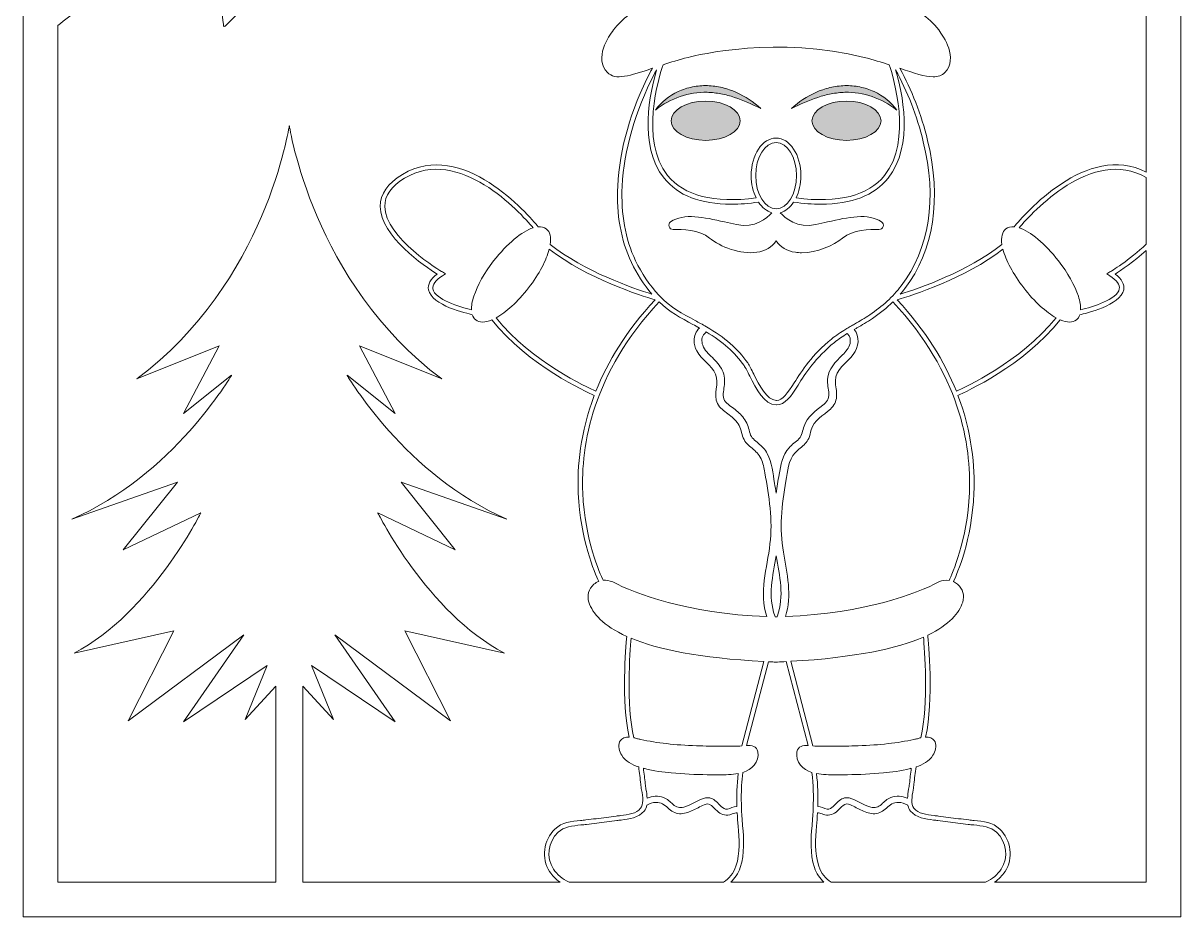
# Model space of a CAD drawing. Header units: centimetres. Extents: x 3.9 to 10, y -19.3 to -0.7.
# Drawn here: x 3.92 to 10.05, y -19.35 to -14.62 of the extents above; entities that cross this region are included whole.
import ezdxf

# ---------------------------------------------------------------- set-up
doc = ezdxf.new("R2010")
doc.units = ezdxf.units.CM
doc.header["$MEASUREMENT"] = 0
doc.layers.add('Layer 1', color=7, linetype='Continuous')

# ---------------------------------------------------------------- blocks, each defined once
blk = doc.blocks.new('block 2')
at = {"layer": 'Layer 1', "true_color": 0x71291b}
h = blk.add_hatch(color=26, dxfattribs=at)
h.dxf.hatch_style = 2
edge = h.paths.add_edge_path()
edge.add_spline(control_points=[(7.6775, -14.9819), (7.6775, -14.9819), (7.6589, -14.9754), (7.6589, -14.9754), (7.6467, -14.9707), (7.6338, -14.9678), (7.6211, -14.9641), (7.5954, -14.9582), (7.5691, -14.9544), (7.5425, -14.9535), (7.5159, -14.9533), (7.4893, -14.9553), (7.4632, -14.9605), (7.4372, -14.9661), (7.4117, -14.9739), (7.3878, -14.9853), (7.3402, -15.0077), (7.2971, -15.0403), (7.2675, -15.0826), (7.3076, -15.0508), (7.3521, -15.0272), (7.3983, -15.011), (7.4446, -14.9951), (7.4931, -14.9877), (7.5415, -14.9891), (7.5658, -14.9899), (7.5899, -14.9929), (7.614, -14.997), (7.638, -15.0018), (7.6619, -15.0079), (7.6854, -15.0158), (7.7326, -15.0312), (7.7784, -15.0521), (7.8245, -15.0747), (7.7868, -15.0398), (7.7431, -15.011), (7.6954, -14.9898), (7.6954, -14.9898), (7.6775, -14.9819), (7.6775, -14.9819)], knot_values=[0, 0, 0, 0, 1, 1, 1, 2, 2, 2, 3, 3, 3, 4, 4, 4, 5, 5, 5, 6, 6, 6, 7, 7, 7, 8, 8, 8, 9, 9, 9, 10, 10, 10, 11, 11, 11, 12, 12, 12, 13, 13, 13, 13], degree=3, periodic=1)
h = blk.add_hatch(color=26, dxfattribs=at)
h.dxf.hatch_style = 2
edge = h.paths.add_edge_path()
edge.add_spline(control_points=[(8.1973, -14.997), (8.2214, -14.9929), (8.2456, -14.9899), (8.2698, -14.9891), (8.3183, -14.9877), (8.3667, -14.9951), (8.4131, -15.011), (8.4593, -15.0272), (8.5038, -15.0508), (8.5439, -15.0826), (8.5142, -15.0403), (8.4711, -15.0077), (8.4235, -14.9853), (8.3997, -14.9739), (8.3741, -14.9661), (8.3482, -14.9605), (8.3221, -14.9553), (8.2954, -14.9533), (8.2688, -14.9535), (8.2423, -14.9544), (8.2159, -14.9582), (8.1902, -14.9641), (8.1776, -14.9678), (8.1647, -14.9707), (8.1524, -14.9754), (8.1524, -14.9754), (8.1339, -14.9819), (8.1339, -14.9819), (8.1339, -14.9819), (8.1159, -14.9898), (8.1159, -14.9898), (8.0682, -15.011), (8.0246, -15.0398), (7.9869, -15.0747), (8.0329, -15.0521), (8.0788, -15.0312), (8.1259, -15.0158), (8.1495, -15.0079), (8.1733, -15.0018), (8.1973, -14.997)], knot_values=[0, 0, 0, 0, 1, 1, 1, 2, 2, 2, 3, 3, 3, 4, 4, 4, 5, 5, 5, 6, 6, 6, 7, 7, 7, 8, 8, 8, 9, 9, 9, 10, 10, 10, 11, 11, 11, 12, 12, 12, 13, 13, 13, 13], degree=3, periodic=1)
h = blk.add_hatch(color=26, dxfattribs=at)
h.dxf.hatch_style = 2
edge = h.paths.add_edge_path()
edge.add_spline(control_points=[(7.5334, -15.0354), (7.4326, -15.0354), (7.3509, -15.0819), (7.3509, -15.1392), (7.3509, -15.1966), (7.4326, -15.2431), (7.5334, -15.2431), (7.6342, -15.2431), (7.7159, -15.1966), (7.7159, -15.1392), (7.7159, -15.0819), (7.6342, -15.0354), (7.5334, -15.0354)], knot_values=[0, 0, 0, 0, 1, 1, 1, 2, 2, 2, 3, 3, 3, 4, 4, 4, 4], degree=3, periodic=1)
h = blk.add_hatch(color=26, dxfattribs=at)
h.dxf.hatch_style = 2
edge = h.paths.add_edge_path()
edge.add_spline(control_points=[(8.4605, -15.1392), (8.4605, -15.0819), (8.3788, -15.0354), (8.278, -15.0354), (8.1772, -15.0354), (8.0954, -15.0819), (8.0954, -15.1392), (8.0954, -15.1966), (8.1772, -15.2431), (8.278, -15.2431), (8.3788, -15.2431), (8.4605, -15.1966), (8.4605, -15.1392)], knot_values=[0, 0, 0, 0, 1, 1, 1, 2, 2, 2, 3, 3, 3, 4, 4, 4, 4], degree=3, periodic=1)
at = {"layer": 'Layer 1', "lineweight": 0}
for points, knots in [([(8.3818, -1.0033), (8.3531, -0.9883), (8.3237, -0.9739), (8.2944, -0.9601), (7.8973, -0.7711), (7.4531, -0.6655), (6.985, -0.6655), (6.445, -0.6655), (5.9262, -0.8044), (5.4698, -1.0654), (5.4483, -1.0776), (5.4269, -1.0902), (5.4055, -1.1033), (5.195, -1.2303), (4.9986, -1.3838), (4.8203, -1.5622), (4.2424, -2.1401), (3.9239, -2.9089), (3.9239, -3.7266), (3.9239, -3.7266), (3.9239, -19.3495), (3.9239, -19.3495), (3.9239, -19.3495), (10.0461, -19.3495), (10.0461, -19.3495), (10.0461, -19.3495), (10.0461, -3.7266), (10.0461, -3.7266), (10.0461, -2.5418), (9.3694, -1.5117), (8.3818, -1.0033)], [0, 0, 0, 0, 1, 1, 1, 2, 2, 2, 3, 3, 3, 4, 4, 4, 5, 5, 5, 6, 6, 6, 7, 7, 7, 8, 8, 8, 9, 9, 9, 10, 10, 10, 10]), ([(5.403, -19.1659), (5.403, -19.1659), (5.403, -18.1304), (5.403, -18.1304), (5.403, -18.1304), (5.5655, -18.3059), (5.5655, -18.3059), (5.5655, -18.3059), (5.4485, -18.0198), (5.4485, -18.0198), (5.4485, -18.0198), (5.8906, -18.3189), (5.8906, -18.3189), (5.8906, -18.3189), (5.572, -17.8573), (5.572, -17.8573), (5.572, -17.8573), (6.1832, -18.3124), (6.1832, -18.3124), (6.1832, -18.3124), (5.9427, -17.8378), (5.9427, -17.8378), (5.9427, -17.8378), (6.4693, -17.9548), (6.4693, -17.9548), (6.0597, -17.7403), (5.7996, -17.2136), (5.7996, -17.2136), (5.7996, -17.2136), (6.2092, -17.4087), (6.2092, -17.4087), (6.2092, -17.4087), (5.9231, -17.0511), (5.9231, -17.0511), (5.9231, -17.0511), (6.4823, -17.2461), (6.4823, -17.2461), (5.9491, -17.0185), (5.6371, -16.4854), (5.6371, -16.4854), (5.6371, -16.4854), (5.8906, -16.6869), (5.8906, -16.6869), (5.8906, -16.6869), (5.7021, -16.3293), (5.7021, -16.3293), (5.7021, -16.3293), (6.1377, -16.5049), (6.1377, -16.5049), (5.455, -15.9977), (5.3315, -15.1655), (5.3315, -15.1655), (5.3315, -15.1655), (5.2079, -15.9977), (4.5252, -16.5049), (4.5252, -16.5049), (4.9609, -16.3293), (4.9609, -16.3293), (4.9609, -16.3293), (4.7723, -16.6869), (4.7723, -16.6869), (4.7723, -16.6869), (5.0259, -16.4854), (5.0259, -16.4854), (5.0259, -16.4854), (4.7138, -17.0185), (4.1806, -17.2461), (4.1806, -17.2461), (4.7398, -17.0511), (4.7398, -17.0511), (4.7398, -17.0511), (4.4537, -17.4087), (4.4537, -17.4087), (4.4537, -17.4087), (4.8633, -17.2136), (4.8633, -17.2136), (4.8633, -17.2136), (4.6032, -17.7403), (4.1936, -17.9548), (4.1936, -17.9548), (4.7203, -17.8378), (4.7203, -17.8378), (4.7203, -17.8378), (4.4797, -18.3124), (4.4797, -18.3124), (4.4797, -18.3124), (5.0909, -17.8573), (5.0909, -17.8573), (5.0909, -17.8573), (4.7723, -18.3189), (4.7723, -18.3189), (4.7723, -18.3189), (5.2144, -18.0198), (5.2144, -18.0198), (5.2144, -18.0198), (5.0974, -18.3059), (5.0974, -18.3059), (5.0974, -18.3059), (5.2599, -18.1304), (5.2599, -18.1304), (5.2599, -18.1304), (5.2599, -19.1659), (5.2599, -19.1659), (5.2599, -19.1659), (4.1075, -19.1659), (4.1075, -19.1659), (4.1075, -19.1659), (4.1075, -14.6355), (4.1075, -14.6355), (4.145, -14.6062), (4.1825, -14.5768), (4.2199, -14.5473), (4.223, -14.5452), (4.2266, -14.543), (4.2285, -14.5403), (4.2615, -14.518), (4.2933, -14.4895), (4.3186, -14.4645), (4.322, -14.462), (4.3247, -14.4587), (4.3278, -14.4559), (4.3721, -14.4156), (4.4076, -14.3679), (4.4378, -14.3163), (4.4662, -14.268), (4.5008, -14.2255), (4.5448, -14.1904), (4.6297, -14.1225), (4.6823, -14.0357), (4.7052, -13.9288), (4.73, -13.8138), (4.7608, -13.7008), (4.8067, -13.5923), (4.8559, -13.4765), (4.91, -13.364), (5.0111, -13.2824), (5.0319, -13.2656), (5.0515, -13.2473), (5.0713, -13.2295), (5.1523, -13.1592), (5.2284, -13.0825), (5.3189, -13.0239), (5.41, -12.9646), (5.5013, -12.9056), (5.593, -12.8469), (5.608, -12.8374), (5.623, -12.8277), (5.6379, -12.8182), (5.7204, -12.7653), (5.8005, -12.71), (5.8778, -12.651), (5.758, -12.8029), (5.6211, -12.9383), (5.4744, -13.0654), (5.461, -13.077), (5.4475, -13.089), (5.4341, -13.1003), (5.4335, -13.1241), (5.4316, -13.1479), (5.4286, -13.1718), (5.4078, -13.3292), (5.3592, -13.4795), (5.3079, -13.6293), (5.2843, -13.698), (5.2443, -13.7585), (5.2052, -13.82), (5.1645, -13.8838), (5.156, -13.9333), (5.2385, -13.9807), (5.2455, -13.9847), (5.248, -13.9877), (5.2455, -13.9966), (5.2351, -14.033), (5.2238, -14.0684), (5.2021, -14.1002), (5.1902, -14.1179), (5.1743, -14.1298), (5.152, -14.1317), (5.1309, -14.1335), (5.1098, -14.1363), (5.0888, -14.1378), (5.0295, -14.1424), (4.991, -14.1732), (4.9751, -14.2304), (4.9619, -14.2762), (4.9586, -14.323), (4.9583, -14.3704), (4.9583, -14.4037), (4.9595, -14.437), (4.9604, -14.4703), (4.968, -14.5232), (4.9754, -14.5757), (4.9836, -14.6286), (4.9842, -14.6338), (4.9812, -14.6442), (4.9931, -14.6396), (5.0374, -14.5938), (5.0814, -14.5473), (5.1254, -14.5012), (5.1435, -14.4831), (5.1853, -14.44), (5.2138, -14.4015), (5.2177, -14.3985), (5.2205, -14.3939), (5.2235, -14.3899), (5.262, -14.3438), (5.2902, -14.2915), (5.3128, -14.2359), (5.3339, -14.1839), (5.3617, -14.1372), (5.4002, -14.0959), (5.4744, -14.0168), (5.5139, -13.9229), (5.5212, -13.8138), (5.5291, -13.6968), (5.5435, -13.5804), (5.5738, -13.4664), (5.6055, -13.3448), (5.6431, -13.2256), (5.7314, -13.1302), (5.7495, -13.1107), (5.766, -13.0899), (5.7834, -13.0694), (5.8534, -12.9878), (5.9173, -12.9013), (5.9985, -12.8304), (6.0933, -12.7467), (6.1892, -12.6636), (6.2846, -12.5807), (6.4597, -12.4288), (6.622, -12.265), (6.7568, -12.0753), (6.8163, -11.9912), (6.8637, -11.9023), (6.8909, -11.8054), (6.9771, -11.7865), (7.0642, -11.7736), (7.1513, -11.7596), (7.1785, -11.7553), (7.206, -11.7507), (7.2332, -11.7461), (7.3661, -11.7247), (7.4994, -11.7027), (7.632, -11.6768), (7.9159, -11.6214), (8.1824, -11.5215), (8.4241, -11.3602), (8.4312, -11.3556), (8.437, -11.354), (8.4449, -11.3568), (8.5387, -11.3916), (8.6313, -11.3828), (8.7233, -11.3482), (8.7325, -11.3446), (8.7407, -11.3427), (8.7508, -11.3461), (8.8239, -11.369), (8.8984, -11.3809), (8.9739, -11.3892), (8.9452, -11.4338), (8.9079, -11.4723), (8.8596, -11.5023), (8.8135, -11.531), (8.767, -11.5579), (8.7187, -11.5823), (8.6842, -11.5994), (8.6656, -11.6257), (8.6692, -11.6661), (8.6705, -11.6792), (8.6854, -11.6942), (8.672, -11.7049), (8.6613, -11.7131), (8.6454, -11.715), (8.6316, -11.7189), (8.6231, -11.7214), (8.6142, -11.7232), (8.6057, -11.7247), (8.565, -11.7315), (8.5299, -11.7226), (8.5015, -11.6911), (8.4898, -11.6783), (8.4773, -11.6667), (8.4645, -11.6554), (8.4364, -11.6309), (8.4046, -11.6239), (8.3688, -11.6361), (8.3462, -11.6438), (8.3245, -11.6541), (8.304, -11.6664), (8.2212, -11.7156), (8.1598, -11.7868), (8.1033, -11.8632), (8.0913, -11.8794), (8.0929, -11.8815), (8.1136, -11.884), (8.157, -11.8895), (8.2001, -11.895), (8.2435, -11.9005), (8.3031, -11.9084), (8.3624, -11.9182), (8.4229, -11.9179), (8.5326, -11.9173), (8.6384, -11.8907), (8.7438, -11.8641), (8.8055, -11.8488), (8.855, -11.8127), (8.8929, -11.7614), (8.9125, -11.7348), (8.9321, -11.7082), (8.9489, -11.6804), (8.9816, -11.6269), (9.0173, -11.5768), (9.0574, -11.5301), (9.0949, -11.4854), (9.1362, -11.4442), (9.1817, -11.4069), (9.2358, -11.4115), (9.2899, -11.4173), (9.3434, -11.4268), (9.4247, -11.4408), (9.5032, -11.4634), (9.5741, -11.5075), (9.5827, -11.513), (9.59, -11.5169), (9.5854, -11.5298), (9.5527, -11.6205), (9.5023, -11.6972), (9.4189, -11.7492), (9.3727, -11.7779), (9.3263, -11.8048), (9.278, -11.8292), (9.2435, -11.8464), (9.2248, -11.8726), (9.2285, -11.913), (9.2297, -11.9261), (9.2447, -11.9411), (9.2312, -11.9518), (9.2205, -11.96), (9.2047, -11.9619), (9.1909, -11.9659), (9.1823, -11.9683), (9.1735, -11.9701), (9.1649, -11.9717), (9.1243, -11.9784), (9.0891, -11.9695), (9.0607, -11.938), (9.0491, -11.9252), (9.0366, -11.9136), (9.0237, -11.9023), (8.9956, -11.8778), (8.9638, -11.8708), (8.9281, -11.883), (8.9055, -11.8907), (8.8838, -11.9011), (8.8633, -11.9133), (8.7805, -11.9625), (8.719, -12.0337), (8.6625, -12.1101), (8.6506, -12.1263), (8.6521, -12.1284), (8.6729, -12.1309), (8.7163, -12.1364), (8.7594, -12.1419), (8.8028, -12.1474), (8.8624, -12.1553), (8.9217, -12.1651), (8.9822, -12.1648), (9.0919, -12.1642), (9.1976, -12.1376), (9.3031, -12.111), (9.3648, -12.0957), (9.4143, -12.0597), (9.4522, -12.0083), (9.4718, -11.9818), (9.4913, -11.9552), (9.5081, -11.9273), (9.5408, -11.8739), (9.5766, -11.8238), (9.6166, -11.777), (9.6759, -11.7067), (9.7444, -11.6447), (9.8241, -11.5933), (9.8398, -11.5833), (9.8524, -11.5706), (9.8625, -11.556), (9.8625, -11.556), (9.8625, -15.4116), (9.8625, -15.4116), (9.5505, -15.2486), (9.214, -15.6399), (9.1644, -15.7004), (9.1473, -15.6992), (9.1323, -15.7023), (9.121, -15.7111), (9.1008, -15.7267), (9.0943, -15.7558), (9.0998, -15.7934), (8.9184, -15.9372), (8.6627, -16.0253), (8.5617, -16.0568), (8.5703, -16.047), (8.5786, -16.0369), (8.5862, -16.0269), (8.7398, -15.8283), (8.7823, -15.5505), (8.707, -15.2443), (8.6728, -15.1042), (8.6229, -14.976), (8.5599, -14.8619), (8.5602, -14.8622), (8.5602, -14.8622), (8.5605, -14.8622), (8.6345, -14.8873), (8.6927, -14.9069), (8.7364, -14.9069), (8.7618, -14.9069), (8.7823, -14.9001), (8.7979, -14.8839), (8.8704, -14.8087), (8.7912, -14.693), (8.7655, -14.6594), (8.7389, -14.6251), (8.7077, -14.5957), (8.6725, -14.5713), (8.6725, -14.5713), (8.6752, -14.5716), (8.6752, -14.5716), (8.6829, -14.4538), (8.6263, -14.3504), (8.5715, -14.2507), (8.5587, -14.2271), (8.5452, -14.2029), (8.5336, -14.1794), (8.506, -14.1249), (8.4742, -14.0524), (8.473, -13.9756), (8.4721, -13.9138), (8.4932, -13.8554), (8.5299, -13.8193), (8.5587, -13.7912), (8.5954, -13.7771), (8.637, -13.7783), (8.7401, -13.7817), (8.8677, -13.786), (8.9466, -13.693), (8.9475, -13.6923), (8.9478, -13.6914), (8.9487, -13.6905), (8.9707, -13.708), (8.9983, -13.7187), (9.0286, -13.7187), (9.0995, -13.7187), (9.1571, -13.6611), (9.1571, -13.5902), (9.1571, -13.5195), (9.0995, -13.462), (9.0286, -13.462), (8.9576, -13.462), (8.9001, -13.5195), (8.9001, -13.5902), (8.9001, -13.6009), (8.9016, -13.611), (8.9041, -13.6208), (8.7156, -13.6722), (8.5452, -13.5498), (8.395, -13.4418), (8.369, -13.4231), (8.3448, -13.4057), (8.32, -13.3889), (8.1028, -13.2402), (7.871, -13.1227), (7.644, -13.2714), (7.3952, -13.4342), (7.3007, -13.7658), (7.2652, -14.0154), (7.2297, -14.265), (7.2444, -14.4844), (7.2469, -14.5168), (7.2408, -14.519), (7.2346, -14.5211), (7.2285, -14.5235), (7.1542, -14.5529), (7.0927, -14.5985), (7.0459, -14.6594), (7.0199, -14.693), (6.9413, -14.8087), (7.0134, -14.8839), (7.0557, -14.928), (7.1334, -14.902), (7.2508, -14.8622), (7.2508, -14.8622), (7.2512, -14.8622), (7.2515, -14.8619), (7.2478, -14.8683), (7.2447, -14.8744), (7.2417, -14.8809), (7.1373, -15.0815), (7.0774, -15.2905), (7.0679, -15.4848), (7.0606, -15.6343), (7.085, -15.7705), (7.1407, -15.8895), (7.1689, -15.9491), (7.2056, -16.0051), (7.2493, -16.0565), (7.1478, -16.0253), (6.8923, -15.9369), (6.7112, -15.7934), (6.717, -15.7558), (6.7106, -15.7267), (6.6904, -15.7111), (6.6791, -15.7023), (6.6641, -15.6992), (6.6473, -15.7004), (6.5965, -15.6383), (6.2465, -15.2318), (5.9293, -15.423), (5.8512, -15.4695), (5.8121, -15.5267), (5.8124, -15.5921), (5.8133, -15.7515), (6.0489, -15.91), (6.1131, -15.9501), (6.0776, -15.9776), (6.0623, -16.0054), (6.0675, -16.0336), (6.0831, -16.1156), (6.2731, -16.1593), (6.2991, -16.1651), (6.3028, -16.1767), (6.3089, -16.1862), (6.3175, -16.193), (6.3273, -16.2006), (6.3395, -16.2043), (6.3533, -16.2043), (6.368, -16.2043), (6.3848, -16.2), (6.4028, -16.1924), (6.5962, -16.4346), (6.9036, -16.5744), (6.9443, -16.5919), (6.8697, -16.7886), (6.8535, -16.9682), (6.8596, -17.1092), (6.87, -17.3536), (6.9465, -17.5314), (6.9676, -17.5754), (6.9587, -17.5791), (6.9501, -17.5843), (6.9422, -17.591), (6.9146, -17.6149), (6.9042, -17.651), (6.9156, -17.6856), (6.9351, -17.7443), (6.9896, -17.8098), (7.1156, -17.8664), (7.1104, -17.9245), (7.0866, -18.2102), (7.1282, -18.3993), (7.1266, -18.3993), (7.1254, -18.399), (7.1236, -18.399), (7.1205, -18.399), (7.1178, -18.3993), (7.115, -18.3996), (7.0927, -18.4023), (7.0826, -18.414), (7.078, -18.4234), (7.0676, -18.4458), (7.0777, -18.4761), (7.0896, -18.495), (7.1098, -18.5281), (7.1432, -18.5449), (7.179, -18.5565), (7.1829, -18.5868), (7.1869, -18.6177), (7.19, -18.648), (7.1906, -18.6575), (7.1924, -18.6676), (7.1943, -18.6786), (7.1973, -18.6963), (7.201, -18.7168), (7.2007, -18.7349), (7.2004, -18.7508), (7.1976, -18.7652), (7.1894, -18.7753), (7.167, -18.8034), (7.1224, -18.8089), (7.0832, -18.8138), (7.0749, -18.8147), (7.0673, -18.8156), (7.0599, -18.8169), (7.0251, -18.8221), (6.9893, -18.8264), (6.9544, -18.8303), (6.9364, -18.8325), (6.9183, -18.8346), (6.9, -18.8371), (6.8908, -18.8383), (6.8813, -18.8389), (6.8715, -18.8398), (6.8235, -18.8447), (6.7736, -18.8496), (6.7363, -18.8851), (6.6748, -18.9438), (6.6626, -19.0405), (6.7081, -19.1099), (6.7222, -19.1317), (6.7406, -19.1503), (6.7629, -19.1659), (6.7629, -19.1659), (5.403, -19.1659), (5.403, -19.1659)], [0, 0, 0, 0, 1, 1, 1, 2, 2, 2, 3, 3, 3, 4, 4, 4, 5, 5, 5, 6, 6, 6, 7, 7, 7, 8, 8, 8, 9, 9, 9, 10, 10, 10, 11, 11, 11, 12, 12, 12, 13, 13, 13, 14, 14, 14, 15, 15, 15, 16, 16, 16, 17, 17, 17, 18, 18, 18, 19, 19, 19, 20, 20, 20, 21, 21, 21, 22, 22, 22, 23, 23, 23, 24, 24, 24, 25, 25, 25, 26, 26, 26, 27, 27, 27, 28, 28, 28, 29, 29, 29, 30, 30, 30, 31, 31, 31, 32, 32, 32, 33, 33, 33, 34, 34, 34, 35, 35, 35, 36, 36, 36, 37, 37, 37, 38, 38, 38, 39, 39, 39, 40, 40, 40, 41, 41, 41, 42, 42, 42, 43, 43, 43, 44, 44, 44, 45, 45, 45, 46, 46, 46, 47, 47, 47, 48, 48, 48, 49, 49, 49, 50, 50, 50, 51, 51, 51, 52, 52, 52, 53, 53, 53, 54, 54, 54, 55, 55, 55, 56, 56, 56, 57, 57, 57, 58, 58, 58, 59, 59, 59, 60, 60, 60, 61, 61, 61, 62, 62, 62, 63, 63, 63, 64, 64, 64, 65, 65, 65, 66, 66, 66, 67, 67, 67, 68, 68, 68, 69, 69, 69, 70, 70, 70, 71, 71, 71, 72, 72, 72, 73, 73, 73, 74, 74, 74, 75, 75, 75, 76, 76, 76, 77, 77, 77, 78, 78, 78, 79, 79, 79, 80, 80, 80, 81, 81, 81, 82, 82, 82, 83, 83, 83, 84, 84, 84, 85, 85, 85, 86, 86, 86, 87, 87, 87, 88, 88, 88, 89, 89, 89, 90, 90, 90, 91, 91, 91, 92, 92, 92, 93, 93, 93, 94, 94, 94, 95, 95, 95, 96, 96, 96, 97, 97, 97, 98, 98, 98, 99, 99, 99, 100, 100, 100, 101, 101, 101, 102, 102, 102, 103, 103, 103, 104, 104, 104, 105, 105, 105, 106, 106, 106, 107, 107, 107, 108, 108, 108, 109, 109, 109, 110, 110, 110, 111, 111, 111, 112, 112, 112, 113, 113, 113, 114, 114, 114, 115, 115, 115, 116, 116, 116, 117, 117, 117, 118, 118, 118, 119, 119, 119, 120, 120, 120, 121, 121, 121, 122, 122, 122, 123, 123, 123, 124, 124, 124, 125, 125, 125, 126, 126, 126, 127, 127, 127, 128, 128, 128, 129, 129, 129, 130, 130, 130, 131, 131, 131, 132, 132, 132, 133, 133, 133, 134, 134, 134, 135, 135, 135, 136, 136, 136, 137, 137, 137, 138, 138, 138, 139, 139, 139, 140, 140, 140, 141, 141, 141, 142, 142, 142, 143, 143, 143, 144, 144, 144, 145, 145, 145, 146, 146, 146, 147, 147, 147, 148, 148, 148, 149, 149, 149, 150, 150, 150, 151, 151, 151, 152, 152, 152, 153, 153, 153, 154, 154, 154, 155, 155, 155, 156, 156, 156, 157, 157, 157, 158, 158, 158, 159, 159, 159, 160, 160, 160, 161, 161, 161, 162, 162, 162, 163, 163, 163, 164, 164, 164, 165, 165, 165, 166, 166, 166, 167, 167, 167, 168, 168, 168, 169, 169, 169, 170, 170, 170, 171, 171, 171, 172, 172, 172, 173, 173, 173, 174, 174, 174, 175, 175, 175, 176, 176, 176, 177, 177, 177, 178, 178, 178, 179, 179, 179, 180, 180, 180, 181, 181, 181, 182, 182, 182, 183, 183, 183, 184, 184, 184, 185, 185, 185, 186, 186, 186, 187, 187, 187, 188, 188, 188, 189, 189, 189, 190, 190, 190, 191, 191, 191, 192, 192, 192, 193, 193, 193, 194, 194, 194, 195, 195, 195, 196, 196, 196, 197, 197, 197, 198, 198, 198, 199, 199, 199, 200, 200, 200, 201, 201, 201, 202, 202, 202, 203, 203, 203, 204, 204, 204, 204]), ([(8.0371, -15.4297), (8.0371, -15.3202), (7.978, -15.2308), (7.9058, -15.2308), (7.833, -15.2308), (7.774, -15.3202), (7.774, -15.4297), (7.774, -15.4737), (7.7841, -15.5147), (7.8, -15.5478), (7.5764, -15.5765), (7.4188, -15.5365), (7.3319, -15.4282), (7.1835, -15.2425), (7.2854, -14.9093), (7.3078, -14.8432), (7.3478, -14.8301), (7.3919, -14.8166), (7.4399, -14.8044), (7.4873, -14.7921), (7.9184, -14.6887), (8.3718, -14.8044), (8.4195, -14.8166), (8.4635, -14.8301), (8.5036, -14.8432), (8.5262, -14.9093), (8.6278, -15.2425), (8.4794, -15.4282), (8.3926, -15.5365), (8.235, -15.5765), (8.0111, -15.5478), (8.0276, -15.5147), (8.0371, -15.4737), (8.0371, -15.4297)], [0, 0, 0, 0, 1, 1, 1, 2, 2, 2, 3, 3, 3, 4, 4, 4, 5, 5, 5, 6, 6, 6, 7, 7, 7, 8, 8, 8, 9, 9, 9, 10, 10, 10, 11, 11, 11, 11]), ([(7.2738, -14.8702), (7.2401, -14.9821), (7.1738, -15.2682), (7.3133, -15.4428), (7.3867, -15.5346), (7.506, -15.5808), (7.6684, -15.5808), (7.7131, -15.5808), (7.7614, -15.5771), (7.8128, -15.5701), (7.8318, -15.5986), (7.8563, -15.6184), (7.8835, -15.6255), (7.8572, -15.6555), (7.7945, -15.7093), (7.6957, -15.6885), (7.6749, -15.6842), (7.6537, -15.6796), (7.6329, -15.6747), (7.5231, -15.6496), (7.4194, -15.6258), (7.3481, -15.6741), (7.3396, -15.6796), (7.3362, -15.69), (7.3396, -15.6995), (7.3426, -15.709), (7.3515, -15.7148), (7.3613, -15.7145), (7.4096, -15.7121), (7.499, -15.7145), (7.5534, -15.7595), (7.61, -15.8057), (7.7168, -15.8479), (7.8037, -15.835), (7.8483, -15.8283), (7.8829, -15.8081), (7.9058, -15.7751), (7.9285, -15.8081), (7.963, -15.8283), (8.0074, -15.835), (8.0184, -15.8366), (8.0294, -15.8372), (8.0407, -15.8372), (8.1203, -15.8372), (8.2084, -15.7999), (8.2576, -15.7595), (8.3124, -15.7145), (8.4014, -15.7121), (8.4498, -15.7145), (8.4602, -15.7145), (8.4687, -15.709), (8.4721, -15.6995), (8.4751, -15.69), (8.4715, -15.6796), (8.4632, -15.6741), (8.3919, -15.6258), (8.2882, -15.6496), (8.1781, -15.6747), (8.1576, -15.6796), (8.1365, -15.6842), (8.1157, -15.6885), (8.0169, -15.7093), (7.9542, -15.6555), (7.9276, -15.6255), (7.9551, -15.6184), (7.9799, -15.5986), (7.9985, -15.5701), (8.0499, -15.5771), (8.0983, -15.5808), (8.1429, -15.5808), (8.3054, -15.5808), (8.4247, -15.5346), (8.4978, -15.4428), (8.6373, -15.2685), (8.5715, -14.983), (8.5376, -14.8705), (8.5997, -14.9824), (8.6504, -15.1128), (8.6841, -15.2501), (8.7578, -15.549), (8.7162, -15.8197), (8.5675, -16.0122), (8.5232, -16.07), (8.4672, -16.1214), (8.4014, -16.1657), (8.3751, -16.1832), (8.3476, -16.1991), (8.3207, -16.2147), (8.3133, -16.219), (8.3057, -16.2233), (8.298, -16.2278), (8.2901, -16.2324), (8.2821, -16.237), (8.2742, -16.2419), (8.2485, -16.2575), (8.2228, -16.2743), (8.1989, -16.2936), (8.0964, -16.3759), (8.0417, -16.4619), (8.0016, -16.5246), (7.9655, -16.5809), (7.9416, -16.6182), (7.9071, -16.6182), (7.9071, -16.6182), (7.9058, -16.6182), (7.9058, -16.6182), (7.8566, -16.617), (7.8168, -16.5371), (7.7874, -16.479), (7.7755, -16.4551), (7.7654, -16.4346), (7.7556, -16.4203), (7.7039, -16.3459), (7.6329, -16.2832), (7.5372, -16.2288), (7.5167, -16.2171), (7.4965, -16.2064), (7.4769, -16.1957), (7.4105, -16.1599), (7.3478, -16.126), (7.2931, -16.0697), (7.2931, -16.0697), (7.2931, -16.0694), (7.2931, -16.0694), (7.2909, -16.0672), (7.2885, -16.0651), (7.2863, -16.0626), (7.2352, -16.0073), (7.1936, -15.9458), (7.1624, -15.8794), (7.1083, -15.7641), (7.0844, -15.6319), (7.0915, -15.486), (7.1009, -15.2951), (7.16, -15.0895), (7.2625, -14.8916), (7.2661, -14.8845), (7.2701, -14.8772), (7.2738, -14.8702)], [0, 0, 0, 0, 1, 1, 1, 2, 2, 2, 3, 3, 3, 4, 4, 4, 5, 5, 5, 6, 6, 6, 7, 7, 7, 8, 8, 8, 9, 9, 9, 10, 10, 10, 11, 11, 11, 12, 12, 12, 13, 13, 13, 14, 14, 14, 15, 15, 15, 16, 16, 16, 17, 17, 17, 18, 18, 18, 19, 19, 19, 20, 20, 20, 21, 21, 21, 22, 22, 22, 23, 23, 23, 24, 24, 24, 25, 25, 25, 26, 26, 26, 27, 27, 27, 28, 28, 28, 29, 29, 29, 30, 30, 30, 31, 31, 31, 32, 32, 32, 33, 33, 33, 34, 34, 34, 35, 35, 35, 36, 36, 36, 37, 37, 37, 38, 38, 38, 39, 39, 39, 40, 40, 40, 41, 41, 41, 42, 42, 42, 43, 43, 43, 44, 44, 44, 45, 45, 45, 46, 46, 46, 46]), ([(7.6775, -14.9819), (7.6775, -14.9819), (7.6589, -14.9754), (7.6589, -14.9754), (7.6467, -14.9707), (7.6338, -14.9678), (7.6211, -14.9641), (7.5954, -14.9582), (7.5691, -14.9544), (7.5425, -14.9535), (7.5159, -14.9533), (7.4893, -14.9553), (7.4632, -14.9605), (7.4372, -14.9661), (7.4117, -14.9739), (7.3878, -14.9853), (7.3402, -15.0077), (7.2971, -15.0403), (7.2675, -15.0826), (7.3076, -15.0508), (7.3521, -15.0272), (7.3983, -15.011), (7.4446, -14.9951), (7.4931, -14.9877), (7.5415, -14.9891), (7.5658, -14.9899), (7.5899, -14.9929), (7.614, -14.997), (7.638, -15.0018), (7.6619, -15.0079), (7.6854, -15.0158), (7.7326, -15.0312), (7.7784, -15.0521), (7.8245, -15.0747), (7.7868, -15.0398), (7.7431, -15.011), (7.6954, -14.9898), (7.6954, -14.9898), (7.6775, -14.9819), (7.6775, -14.9819)], [0, 0, 0, 0, 1, 1, 1, 2, 2, 2, 3, 3, 3, 4, 4, 4, 5, 5, 5, 6, 6, 6, 7, 7, 7, 8, 8, 8, 9, 9, 9, 10, 10, 10, 11, 11, 11, 12, 12, 12, 13, 13, 13, 13]), ([(8.1973, -14.997), (8.2214, -14.9929), (8.2456, -14.9899), (8.2698, -14.9891), (8.3183, -14.9877), (8.3667, -14.9951), (8.4131, -15.011), (8.4593, -15.0272), (8.5038, -15.0508), (8.5439, -15.0826), (8.5142, -15.0403), (8.4711, -15.0077), (8.4235, -14.9853), (8.3997, -14.9739), (8.3741, -14.9661), (8.3482, -14.9605), (8.3221, -14.9553), (8.2954, -14.9533), (8.2688, -14.9535), (8.2423, -14.9544), (8.2159, -14.9582), (8.1902, -14.9641), (8.1776, -14.9678), (8.1647, -14.9707), (8.1524, -14.9754), (8.1524, -14.9754), (8.1339, -14.9819), (8.1339, -14.9819), (8.1339, -14.9819), (8.1159, -14.9898), (8.1159, -14.9898), (8.0682, -15.011), (8.0246, -15.0398), (7.9869, -15.0747), (8.0329, -15.0521), (8.0788, -15.0312), (8.1259, -15.0158), (8.1495, -15.0079), (8.1733, -15.0018), (8.1973, -14.997)], [0, 0, 0, 0, 1, 1, 1, 2, 2, 2, 3, 3, 3, 4, 4, 4, 5, 5, 5, 6, 6, 6, 7, 7, 7, 8, 8, 8, 9, 9, 9, 10, 10, 10, 11, 11, 11, 12, 12, 12, 13, 13, 13, 13]), ([(7.5334, -15.0354), (7.4326, -15.0354), (7.3509, -15.0819), (7.3509, -15.1392), (7.3509, -15.1966), (7.4326, -15.2431), (7.5334, -15.2431), (7.6342, -15.2431), (7.7159, -15.1966), (7.7159, -15.1392), (7.7159, -15.0819), (7.6342, -15.0354), (7.5334, -15.0354)], [0, 0, 0, 0, 1, 1, 1, 2, 2, 2, 3, 3, 3, 4, 4, 4, 4]), ([(8.4605, -15.1392), (8.4605, -15.0819), (8.3788, -15.0354), (8.278, -15.0354), (8.1772, -15.0354), (8.0954, -15.0819), (8.0954, -15.1392), (8.0954, -15.1966), (8.1772, -15.2431), (8.278, -15.2431), (8.3788, -15.2431), (8.4605, -15.1966), (8.4605, -15.1392)], [0, 0, 0, 0, 1, 1, 1, 2, 2, 2, 3, 3, 3, 4, 4, 4, 4]), ([(6.1407, -15.9391), (6.1376, -15.9375), (5.8372, -15.7592), (5.836, -15.5921), (5.8356, -15.5352), (5.8711, -15.4854), (5.9412, -15.4431), (6.2291, -15.27), (6.5509, -15.623), (6.6206, -15.7059), (6.5616, -15.7249), (6.4839, -15.7882), (6.412, -15.8809), (6.3631, -15.9436), (6.326, -16.0097), (6.3074, -16.0669), (6.2982, -16.0948), (6.2942, -16.1192), (6.2951, -16.1397), (6.2333, -16.1251), (6.1012, -16.0831), (6.0908, -16.029), (6.0868, -16.0076), (6.1036, -15.984), (6.1413, -15.9592), (6.1413, -15.9592), (6.1572, -15.9488), (6.1572, -15.9488), (6.1572, -15.9488), (6.1407, -15.9391), (6.1407, -15.9391)], [0, 0, 0, 0, 1, 1, 1, 2, 2, 2, 3, 3, 3, 4, 4, 4, 5, 5, 5, 6, 6, 6, 7, 7, 7, 8, 8, 8, 9, 9, 9, 10, 10, 10, 10]), ([(7.9058, -15.6047), (7.8462, -15.6047), (7.7978, -15.5261), (7.7978, -15.4297), (7.7978, -15.3333), (7.8462, -15.2547), (7.9058, -15.2547), (7.9652, -15.2547), (8.0135, -15.3333), (8.0135, -15.4297), (8.0135, -15.5261), (7.9652, -15.6047), (7.9058, -15.6047)], [0, 0, 0, 0, 1, 1, 1, 2, 2, 2, 3, 3, 3, 4, 4, 4, 4]), ([(9.6701, -15.9592), (9.7074, -15.984), (9.7245, -16.0076), (9.7206, -16.029), (9.7105, -16.0831), (9.578, -16.1251), (9.5162, -16.1397), (9.5171, -16.1192), (9.5128, -16.0948), (9.504, -16.0669), (9.4853, -16.0097), (9.448, -15.9436), (9.3993, -15.8809), (9.3278, -15.7882), (9.2497, -15.7249), (9.1907, -15.7059), (9.2598, -15.6236), (9.5765, -15.2761), (9.8625, -15.4389), (9.8625, -15.4389), (9.8625, -15.7919), (9.8625, -15.7919), (9.7765, -15.8763), (9.6722, -15.9381), (9.6707, -15.9391), (9.6707, -15.9391), (9.6542, -15.9488), (9.6542, -15.9488), (9.6542, -15.9488), (9.6701, -15.9592), (9.6701, -15.9592)], [0, 0, 0, 0, 1, 1, 1, 2, 2, 2, 3, 3, 3, 4, 4, 4, 5, 5, 5, 6, 6, 6, 7, 7, 7, 8, 8, 8, 9, 9, 9, 10, 10, 10, 10]), ([(6.5962, -16.0232), (6.6531, -15.9498), (6.691, -15.8773), (6.706, -15.8191), (6.9061, -15.9736), (7.1872, -16.0633), (7.2658, -16.0865), (7.1132, -16.2505), (7.0147, -16.4148), (6.9529, -16.5696), (6.911, -16.5515), (6.6133, -16.416), (6.4249, -16.1816), (6.4775, -16.1526), (6.5387, -16.0975), (6.5962, -16.0232)], [0, 0, 0, 0, 1, 1, 1, 2, 2, 2, 3, 3, 3, 4, 4, 4, 5, 5, 5, 5]), ([(8.5455, -16.0865), (8.6241, -16.0633), (8.9056, -15.9736), (9.1054, -15.8191), (9.1203, -15.8773), (9.1583, -15.9498), (9.2152, -16.0232), (9.2727, -16.0975), (9.3339, -16.1526), (9.3865, -16.1816), (9.1977, -16.4157), (8.9004, -16.5515), (8.8588, -16.5696), (8.7967, -16.4148), (8.6982, -16.2505), (8.5455, -16.0865)], [0, 0, 0, 0, 1, 1, 1, 2, 2, 2, 3, 3, 3, 4, 4, 4, 5, 5, 5, 5]), ([(9.8625, -19.1659), (9.8625, -19.1659), (9.0613, -19.1659), (9.0613, -19.1659), (9.0836, -19.1503), (9.102, -19.1317), (9.1164, -19.1099), (9.1616, -19.0405), (9.1497, -18.9438), (9.0882, -18.8851), (9.0509, -18.8496), (9.001, -18.8447), (8.953, -18.8398), (8.9432, -18.8389), (8.9337, -18.8383), (8.9246, -18.8371), (8.9062, -18.8346), (8.8881, -18.8325), (8.8701, -18.8303), (8.8352, -18.8264), (8.7994, -18.8221), (8.7642, -18.8169), (8.7572, -18.8156), (8.7496, -18.8147), (8.7413, -18.8138), (8.7021, -18.8089), (8.6575, -18.8034), (8.6348, -18.7753), (8.6174, -18.7529), (8.6244, -18.7116), (8.6303, -18.6786), (8.6321, -18.6676), (8.6339, -18.6575), (8.6345, -18.648), (8.6376, -18.6177), (8.6416, -18.5868), (8.6456, -18.5565), (8.6813, -18.5449), (8.7144, -18.5281), (8.7349, -18.495), (8.7468, -18.4761), (8.7569, -18.4458), (8.7462, -18.4234), (8.7416, -18.414), (8.7318, -18.4023), (8.7095, -18.3996), (8.7067, -18.3993), (8.704, -18.399), (8.7009, -18.399), (8.6994, -18.399), (8.6979, -18.3993), (8.6963, -18.3993), (8.7401, -18.2004), (8.7116, -17.8948), (8.708, -17.859), (8.8233, -17.8046), (8.8741, -17.7419), (8.8924, -17.6856), (8.9041, -17.651), (8.8937, -17.6149), (8.8658, -17.591), (8.8588, -17.5849), (8.8511, -17.58), (8.8435, -17.5767), (8.8637, -17.5341), (8.9414, -17.3552), (8.9518, -17.1092), (8.9576, -16.9682), (8.9417, -16.7886), (8.867, -16.5919), (8.9074, -16.5744), (9.2152, -16.4346), (9.4082, -16.1924), (9.4263, -16.2), (9.4434, -16.2043), (9.4581, -16.2043), (9.4718, -16.2043), (9.4841, -16.2006), (9.4939, -16.193), (9.5027, -16.1862), (9.5086, -16.1767), (9.5122, -16.1651), (9.5382, -16.1596), (9.7282, -16.1156), (9.7438, -16.0336), (9.749, -16.0054), (9.734, -15.9776), (9.6982, -15.9501), (9.7288, -15.9311), (9.798, -15.8852), (9.8625, -15.8249), (9.8625, -15.8249), (9.8625, -19.1659), (9.8625, -19.1659)], [0, 0, 0, 0, 1, 1, 1, 2, 2, 2, 3, 3, 3, 4, 4, 4, 5, 5, 5, 6, 6, 6, 7, 7, 7, 8, 8, 8, 9, 9, 9, 10, 10, 10, 11, 11, 11, 12, 12, 12, 13, 13, 13, 14, 14, 14, 15, 15, 15, 16, 16, 16, 17, 17, 17, 18, 18, 18, 19, 19, 19, 20, 20, 20, 21, 21, 21, 22, 22, 22, 23, 23, 23, 24, 24, 24, 25, 25, 25, 26, 26, 26, 27, 27, 27, 28, 28, 28, 29, 29, 29, 30, 30, 30, 31, 31, 31, 31]), ([(7.8569, -17.762), (7.8569, -17.762), (7.8566, -17.762), (7.8566, -17.762), (7.4286, -17.744), (7.1637, -17.6406), (7.0416, -17.5785), (7.0251, -17.5705), (7.0076, -17.5675), (6.9908, -17.5693), (6.9746, -17.5354), (6.8938, -17.3567), (6.8831, -17.1074), (6.8727, -16.8541), (6.9348, -16.4741), (7.2876, -16.0978), (7.3417, -16.1498), (7.402, -16.1826), (7.4659, -16.2165), (7.4772, -16.2226), (7.4889, -16.2291), (7.5008, -16.2355), (7.4809, -16.2532), (7.472, -16.2774), (7.472, -16.3025), (7.472, -16.3208), (7.4769, -16.3398), (7.4861, -16.3569), (7.5109, -16.4041), (7.5638, -16.431), (7.5855, -16.4799), (7.6076, -16.5298), (7.5699, -16.5849), (7.5956, -16.6353), (7.6076, -16.6589), (7.6299, -16.6739), (7.6507, -16.6895), (7.6706, -16.7045), (7.6911, -16.7213), (7.7051, -16.7421), (7.7214, -16.7653), (7.7217, -16.7917), (7.7321, -16.817), (7.7419, -16.84), (7.7599, -16.8562), (7.7786, -16.8715), (7.7981, -16.8874), (7.815, -16.9033), (7.826, -16.9266), (7.8367, -16.9498), (7.8416, -16.9758), (7.8462, -17.0009), (7.8682, -17.1251), (7.889, -17.2515), (7.8734, -17.3775), (7.8578, -17.5045), (7.8141, -17.636), (7.8569, -17.762)], [0, 0, 0, 0, 1, 1, 1, 2, 2, 2, 3, 3, 3, 4, 4, 4, 5, 5, 5, 6, 6, 6, 7, 7, 7, 8, 8, 8, 9, 9, 9, 10, 10, 10, 11, 11, 11, 12, 12, 12, 13, 13, 13, 14, 14, 14, 15, 15, 15, 16, 16, 16, 17, 17, 17, 18, 18, 18, 19, 19, 19, 19]), ([(7.9548, -17.7617), (7.9924, -17.6507), (7.9624, -17.5326), (7.9441, -17.4203), (7.9343, -17.3588), (7.9303, -17.2973), (7.9337, -17.2352), (7.9373, -17.1713), (7.9471, -17.1077), (7.9575, -17.0447), (7.9661, -16.9951), (7.9701, -16.9333), (8.0065, -16.8948), (8.023, -16.8773), (8.0441, -16.8648), (8.06, -16.8467), (8.067, -16.8385), (8.0735, -16.8296), (8.0781, -16.8195), (8.0845, -16.8051), (8.086, -16.7895), (8.0906, -16.7742), (8.105, -16.7222), (8.1555, -16.6983), (8.1925, -16.6647), (8.2121, -16.6467), (8.2237, -16.624), (8.2255, -16.5977), (8.228, -16.5699), (8.2194, -16.5426), (8.2191, -16.5151), (8.2182, -16.4545), (8.2815, -16.419), (8.3136, -16.3753), (8.3424, -16.3361), (8.3506, -16.2805), (8.3182, -16.2434), (8.3231, -16.2407), (8.3277, -16.2379), (8.3326, -16.2352), (8.3598, -16.2196), (8.3877, -16.2034), (8.4146, -16.1853), (8.4547, -16.1587), (8.4908, -16.129), (8.5232, -16.0972), (8.8765, -16.4738), (8.9386, -16.8541), (8.9279, -17.1074), (8.9178, -17.3579), (8.8361, -17.5372), (8.8202, -17.5699), (8.8025, -17.5672), (8.7838, -17.5699), (8.7667, -17.5785), (8.6449, -17.6403), (8.3809, -17.7434), (7.9548, -17.7617)], [0, 0, 0, 0, 1, 1, 1, 2, 2, 2, 3, 3, 3, 4, 4, 4, 5, 5, 5, 6, 6, 6, 7, 7, 7, 8, 8, 8, 9, 9, 9, 10, 10, 10, 11, 11, 11, 12, 12, 12, 13, 13, 13, 14, 14, 14, 15, 15, 15, 16, 16, 16, 17, 17, 17, 18, 18, 18, 19, 19, 19, 19]), ([(7.9214, -17.0107), (7.9159, -17.0434), (7.9104, -17.0759), (7.9055, -17.1089), (7.9031, -17.0915), (7.9003, -17.074), (7.8976, -17.0566), (7.889, -17.0043), (7.8838, -16.9471), (7.8587, -16.8993), (7.8471, -16.8773), (7.8303, -16.8605), (7.8113, -16.8449), (7.7939, -16.8305), (7.7746, -16.8164), (7.7679, -16.7938), (7.7602, -16.7678), (7.7565, -16.7439), (7.7412, -16.721), (7.7269, -16.7002), (7.7085, -16.6824), (7.6889, -16.6668), (7.6706, -16.6522), (7.6458, -16.639), (7.6336, -16.6182), (7.621, -16.5965), (7.6281, -16.568), (7.6314, -16.5445), (7.6351, -16.5145), (7.6345, -16.4867), (7.6213, -16.4588), (7.6091, -16.4331), (7.5886, -16.412), (7.5687, -16.3918), (7.5494, -16.3729), (7.5271, -16.3527), (7.5176, -16.3263), (7.5109, -16.3077), (7.51, -16.2795), (7.5277, -16.2664), (7.5317, -16.2636), (7.5347, -16.26), (7.5363, -16.2557), (7.6235, -16.3071), (7.6886, -16.3655), (7.736, -16.4337), (7.7449, -16.4469), (7.7553, -16.4674), (7.7663, -16.4897), (7.8, -16.5567), (7.8416, -16.6405), (7.9055, -16.6421), (7.9055, -16.6421), (7.9071, -16.6421), (7.9071, -16.6421), (7.9548, -16.6421), (7.9829, -16.598), (8.0218, -16.5374), (8.0609, -16.4759), (8.1145, -16.3921), (8.2139, -16.312), (8.2353, -16.2948), (8.2583, -16.2795), (8.2818, -16.2652), (8.2824, -16.2655), (8.283, -16.2661), (8.2836, -16.2664), (8.2983, -16.2774), (8.3002, -16.3003), (8.2965, -16.3169), (8.291, -16.341), (8.2735, -16.3606), (8.2567, -16.378), (8.2212, -16.4148), (8.1812, -16.4509), (8.1778, -16.5056), (8.176, -16.5316), (8.1836, -16.5573), (8.1845, -16.5833), (8.1851, -16.6105), (8.1738, -16.6274), (8.1527, -16.6439), (8.1129, -16.6748), (8.0713, -16.7048), (8.0533, -16.7543), (8.0444, -16.7788), (8.045, -16.8027), (8.0261, -16.8222), (8.0098, -16.8388), (7.9897, -16.851), (7.9741, -16.8684), (7.9392, -16.9079), (7.9303, -16.9605), (7.9214, -17.0107)], [0, 0, 0, 0, 1, 1, 1, 2, 2, 2, 3, 3, 3, 4, 4, 4, 5, 5, 5, 6, 6, 6, 7, 7, 7, 8, 8, 8, 9, 9, 9, 10, 10, 10, 11, 11, 11, 12, 12, 12, 13, 13, 13, 14, 14, 14, 15, 15, 15, 16, 16, 16, 17, 17, 17, 18, 18, 18, 19, 19, 19, 20, 20, 20, 21, 21, 21, 22, 22, 22, 23, 23, 23, 24, 24, 24, 25, 25, 25, 26, 26, 26, 27, 27, 27, 28, 28, 28, 29, 29, 29, 30, 30, 30, 31, 31, 31, 31]), ([(7.9123, -17.7578), (7.9113, -17.7599), (7.911, -17.7617), (7.911, -17.7633), (7.9089, -17.7636), (7.9064, -17.7636), (7.904, -17.7636), (7.904, -17.7636), (7.9003, -17.7636), (7.9003, -17.7636), (7.9003, -17.7617), (7.8997, -17.7599), (7.8991, -17.7578), (7.8612, -17.6544), (7.8881, -17.5448), (7.9058, -17.4399), (7.9242, -17.5458), (7.9499, -17.6547), (7.9123, -17.7578)], [0, 0, 0, 0, 1, 1, 1, 2, 2, 2, 3, 3, 3, 4, 4, 4, 5, 5, 5, 6, 6, 6, 6]), ([(7.7067, -18.4464), (7.6822, -18.4464), (7.6577, -18.4467), (7.6336, -18.4467), (7.5748, -18.447), (7.5277, -18.4464), (7.4846, -18.4449), (7.3705, -18.4406), (7.2769, -18.4302), (7.19, -18.4115), (7.1842, -18.4103), (7.178, -18.4088), (7.1719, -18.4072), (7.1658, -18.4054), (7.1597, -18.4039), (7.1536, -18.4026), (7.112, -18.2267), (7.1325, -17.9487), (7.1386, -17.8762), (7.279, -17.934), (7.4993, -17.9808), (7.8413, -17.9991), (7.8413, -17.9991), (7.7241, -18.4449), (7.7241, -18.4449), (7.7241, -18.4449), (7.7238, -18.4452), (7.7235, -18.4452), (7.7168, -18.4458), (7.7106, -18.4464), (7.7067, -18.4464)], [0, 0, 0, 0, 1, 1, 1, 2, 2, 2, 3, 3, 3, 4, 4, 4, 5, 5, 5, 6, 6, 6, 7, 7, 7, 8, 8, 8, 9, 9, 9, 10, 10, 10, 10]), ([(8.3399, -18.4449), (8.2971, -18.4464), (8.2497, -18.447), (8.1909, -18.4467), (8.1668, -18.4467), (8.1423, -18.4464), (8.1178, -18.4464), (8.1136, -18.4464), (8.1077, -18.4458), (8.101, -18.4452), (8.1007, -18.4452), (8.1004, -18.4449), (8.1004, -18.4449), (8.1004, -18.4449), (7.9829, -17.9982), (7.9829, -17.9982), (8.3286, -17.9786), (8.548, -17.9294), (8.685, -17.8697), (8.6905, -17.9294), (8.7138, -18.2206), (8.6709, -18.4026), (8.6648, -18.4039), (8.6587, -18.4054), (8.6526, -18.4072), (8.6465, -18.4088), (8.6403, -18.4103), (8.6345, -18.4115), (8.5477, -18.4302), (8.454, -18.4406), (8.3399, -18.4449)], [0, 0, 0, 0, 1, 1, 1, 2, 2, 2, 3, 3, 3, 4, 4, 4, 5, 5, 5, 6, 6, 6, 7, 7, 7, 8, 8, 8, 9, 9, 9, 10, 10, 10, 10]), ([(7.666, -19.1659), (7.6874, -19.1463), (7.7048, -19.121), (7.7159, -19.0888), (7.7409, -19.0154), (7.7342, -18.934), (7.7287, -18.8689), (7.7272, -18.8517), (7.7259, -18.834), (7.7247, -18.8163), (7.7238, -18.8028), (7.7232, -18.789), (7.7226, -18.7753), (7.722, -18.7572), (7.7217, -18.7389), (7.7217, -18.7202), (7.7217, -18.6771), (7.7235, -18.6324), (7.7296, -18.5862), (7.777, -18.5721), (7.818, -18.5314), (7.8088, -18.4761), (7.804, -18.447), (7.7755, -18.4424), (7.7492, -18.4433), (7.7492, -18.4433), (7.8658, -18.0004), (7.8658, -18.0004), (7.8758, -18.001), (7.8859, -18.0013), (7.8957, -18.0019), (7.8957, -18.0019), (7.9126, -18.0019), (7.9126, -18.0019), (7.9282, -18.0013), (7.9438, -18.0004), (7.9588, -17.9997), (7.9588, -17.9997), (8.0753, -18.4433), (8.0753, -18.4433), (8.049, -18.4424), (8.0205, -18.447), (8.0157, -18.4761), (8.0065, -18.5314), (8.0475, -18.5721), (8.0949, -18.5862), (8.1032, -18.6523), (8.1041, -18.7147), (8.1019, -18.774), (8.1013, -18.7884), (8.1007, -18.8028), (8.0998, -18.8166), (8.0986, -18.8343), (8.0973, -18.8517), (8.0958, -18.8689), (8.0903, -18.934), (8.0836, -19.0154), (8.1087, -19.0888), (8.1197, -19.121), (8.1371, -19.1463), (8.1585, -19.1659), (8.1585, -19.1659), (7.666, -19.1659), (7.666, -19.1659)], [0, 0, 0, 0, 1, 1, 1, 2, 2, 2, 3, 3, 3, 4, 4, 4, 5, 5, 5, 6, 6, 6, 7, 7, 7, 8, 8, 8, 9, 9, 9, 10, 10, 10, 11, 11, 11, 12, 12, 12, 13, 13, 13, 14, 14, 14, 15, 15, 15, 16, 16, 16, 17, 17, 17, 18, 18, 18, 19, 19, 19, 20, 20, 20, 21, 21, 21, 21]), ([(7.6987, -18.7658), (7.6987, -18.7658), (7.6963, -18.7658), (7.6963, -18.7658), (7.6788, -18.7661), (7.6648, -18.7771), (7.6479, -18.7795), (7.6228, -18.7826), (7.6054, -18.7535), (7.5886, -18.7395), (7.5718, -18.7251), (7.5543, -18.7156), (7.5317, -18.7208), (7.491, -18.7306), (7.458, -18.76), (7.417, -18.7694), (7.3952, -18.7743), (7.3775, -18.7701), (7.361, -18.7545), (7.3451, -18.7401), (7.3307, -18.7263), (7.3105, -18.7184), (7.2817, -18.7077), (7.2512, -18.7104), (7.2239, -18.722), (7.223, -18.7058), (7.2203, -18.6896), (7.2175, -18.6746), (7.216, -18.6639), (7.2144, -18.6541), (7.2135, -18.6459), (7.2108, -18.6186), (7.2074, -18.5911), (7.2037, -18.5639), (7.2059, -18.5645), (7.208, -18.5651), (7.2099, -18.5657), (7.2588, -18.5786), (7.309, -18.5844), (7.3515, -18.588), (7.4142, -18.5935), (7.4781, -18.5969), (7.5412, -18.5981), (7.5412, -18.5981), (7.5555, -18.5984), (7.5555, -18.5984), (7.5718, -18.5987), (7.588, -18.599), (7.6042, -18.599), (7.6378, -18.599), (7.6718, -18.5972), (7.7051, -18.5914), (7.6978, -18.6523), (7.6966, -18.7104), (7.6987, -18.7658)], [0, 0, 0, 0, 1, 1, 1, 2, 2, 2, 3, 3, 3, 4, 4, 4, 5, 5, 5, 6, 6, 6, 7, 7, 7, 8, 8, 8, 9, 9, 9, 10, 10, 10, 11, 11, 11, 12, 12, 12, 13, 13, 13, 14, 14, 14, 15, 15, 15, 16, 16, 16, 17, 17, 17, 18, 18, 18, 18]), ([(8.611, -18.6459), (8.6101, -18.6541), (8.6085, -18.6642), (8.6067, -18.6746), (8.6042, -18.6899), (8.6015, -18.7064), (8.6006, -18.7226), (8.6, -18.7223), (8.5997, -18.7223), (8.5991, -18.722), (8.5718, -18.7104), (8.5412, -18.7077), (8.5128, -18.7184), (8.4923, -18.7263), (8.4779, -18.7401), (8.4623, -18.7545), (8.4455, -18.7701), (8.428, -18.7743), (8.4063, -18.7694), (8.3653, -18.76), (8.332, -18.7306), (8.2916, -18.7208), (8.269, -18.7156), (8.2515, -18.7251), (8.2344, -18.7395), (8.2179, -18.7535), (8.2004, -18.7826), (8.1753, -18.7795), (8.1585, -18.7771), (8.1444, -18.7661), (8.1267, -18.7658), (8.1267, -18.7658), (8.1258, -18.7658), (8.1258, -18.7658), (8.1279, -18.7104), (8.1267, -18.6523), (8.1194, -18.5914), (8.1527, -18.5972), (8.1867, -18.599), (8.2203, -18.599), (8.2365, -18.599), (8.2527, -18.5987), (8.2687, -18.5984), (8.2687, -18.5984), (8.2833, -18.5981), (8.2833, -18.5981), (8.3464, -18.5969), (8.4103, -18.5935), (8.473, -18.588), (8.5155, -18.5844), (8.5657, -18.5786), (8.6147, -18.5657), (8.6165, -18.5651), (8.6186, -18.5645), (8.6208, -18.5639), (8.6171, -18.5911), (8.6137, -18.6186), (8.611, -18.6459)], [0, 0, 0, 0, 1, 1, 1, 2, 2, 2, 3, 3, 3, 4, 4, 4, 5, 5, 5, 6, 6, 6, 7, 7, 7, 8, 8, 8, 9, 9, 9, 10, 10, 10, 11, 11, 11, 12, 12, 12, 13, 13, 13, 14, 14, 14, 15, 15, 15, 16, 16, 16, 17, 17, 17, 18, 18, 18, 19, 19, 19, 19]), ([(7.6277, -19.1659), (7.6277, -19.1659), (6.8109, -19.1659), (6.8109, -19.1659), (6.7745, -19.1488), (6.747, -19.1259), (6.728, -19.0968), (6.6889, -19.0368), (6.6993, -18.9533), (6.7525, -18.9025), (6.784, -18.8722), (6.8296, -18.868), (6.8739, -18.8637), (6.8837, -18.8628), (6.8935, -18.8618), (6.903, -18.8606), (6.9211, -18.8582), (6.9391, -18.856), (6.9575, -18.8539), (6.9923, -18.8499), (7.0281, -18.8456), (7.0636, -18.8404), (7.0707, -18.8392), (7.078, -18.8383), (7.086, -18.8374), (7.1279, -18.8322), (7.1796, -18.8257), (7.208, -18.7899), (7.2151, -18.7811), (7.2196, -18.771), (7.2218, -18.7597), (7.2362, -18.7502), (7.2527, -18.7444), (7.2698, -18.7441), (7.2967, -18.7434), (7.3157, -18.7563), (7.3344, -18.774), (7.3518, -18.7906), (7.3705, -18.8028), (7.3952, -18.804), (7.4185, -18.8049), (7.4414, -18.7967), (7.4625, -18.7875), (7.4837, -18.7783), (7.5035, -18.7664), (7.5246, -18.7575), (7.5403, -18.7511), (7.55, -18.7499), (7.5635, -18.7606), (7.5745, -18.7691), (7.5831, -18.7799), (7.5932, -18.789), (7.6118, -18.8059), (7.6351, -18.8166), (7.6605, -18.8098), (7.6693, -18.8074), (7.6779, -18.8031), (7.6868, -18.8003), (7.6929, -18.7985), (7.6966, -18.7979), (7.6999, -18.7994), (7.7012, -18.8239), (7.703, -18.8475), (7.7048, -18.8707), (7.7103, -18.9337), (7.7168, -19.0124), (7.6932, -19.0809), (7.6801, -19.1194), (7.6568, -19.1467), (7.6277, -19.1659)], [0, 0, 0, 0, 1, 1, 1, 2, 2, 2, 3, 3, 3, 4, 4, 4, 5, 5, 5, 6, 6, 6, 7, 7, 7, 8, 8, 8, 9, 9, 9, 10, 10, 10, 11, 11, 11, 12, 12, 12, 13, 13, 13, 14, 14, 14, 15, 15, 15, 16, 16, 16, 17, 17, 17, 18, 18, 18, 19, 19, 19, 20, 20, 20, 21, 21, 21, 22, 22, 22, 23, 23, 23, 23]), ([(8.1968, -19.1659), (8.1677, -19.1467), (8.1444, -19.1194), (8.1313, -19.0809), (8.1077, -19.0124), (8.1142, -18.9337), (8.1197, -18.8707), (8.1215, -18.8475), (8.1233, -18.8236), (8.1246, -18.7991), (8.1273, -18.7982), (8.131, -18.7988), (8.1365, -18.8003), (8.1454, -18.8031), (8.1539, -18.8074), (8.1628, -18.8098), (8.1882, -18.8166), (8.2111, -18.8059), (8.2301, -18.789), (8.2402, -18.7799), (8.2488, -18.7691), (8.2595, -18.7606), (8.2732, -18.7499), (8.2827, -18.7511), (8.2986, -18.7575), (8.3197, -18.7664), (8.3396, -18.7783), (8.3604, -18.7875), (8.3815, -18.7967), (8.4048, -18.8049), (8.428, -18.804), (8.4528, -18.8028), (8.4712, -18.7906), (8.4889, -18.774), (8.5076, -18.7563), (8.5262, -18.7434), (8.5532, -18.7441), (8.5706, -18.7444), (8.5871, -18.7502), (8.6015, -18.7597), (8.6021, -18.76), (8.6024, -18.7603), (8.603, -18.7609), (8.6052, -18.7716), (8.6095, -18.7814), (8.6165, -18.7899), (8.6449, -18.8257), (8.6966, -18.8322), (8.7386, -18.8374), (8.7462, -18.8383), (8.7538, -18.8392), (8.7606, -18.8404), (8.7964, -18.8456), (8.8322, -18.8499), (8.8673, -18.8539), (8.8854, -18.856), (8.9034, -18.8582), (8.9215, -18.8606), (8.931, -18.8618), (8.9408, -18.8628), (8.9506, -18.8637), (8.9949, -18.868), (9.0405, -18.8722), (9.072, -18.9025), (9.1252, -18.9533), (9.1356, -19.0368), (9.0965, -19.0968), (9.0775, -19.1259), (9.05, -19.1488), (9.0139, -19.1659), (9.0139, -19.1659), (8.1968, -19.1659), (8.1968, -19.1659)], [0, 0, 0, 0, 1, 1, 1, 2, 2, 2, 3, 3, 3, 4, 4, 4, 5, 5, 5, 6, 6, 6, 7, 7, 7, 8, 8, 8, 9, 9, 9, 10, 10, 10, 11, 11, 11, 12, 12, 12, 13, 13, 13, 14, 14, 14, 15, 15, 15, 16, 16, 16, 17, 17, 17, 18, 18, 18, 19, 19, 19, 20, 20, 20, 21, 21, 21, 22, 22, 22, 23, 23, 23, 24, 24, 24, 24])]:
    blk.add_open_spline(points, degree=3, knots=knots, dxfattribs=at)

msp = doc.modelspace()

# ---------------------------------------------------------------- block references
at = {"layer": 'Layer 1'}
msp.add_blockref('block 2', (0, 0), dxfattribs=at)

doc.saveas('drawing.dxf')
